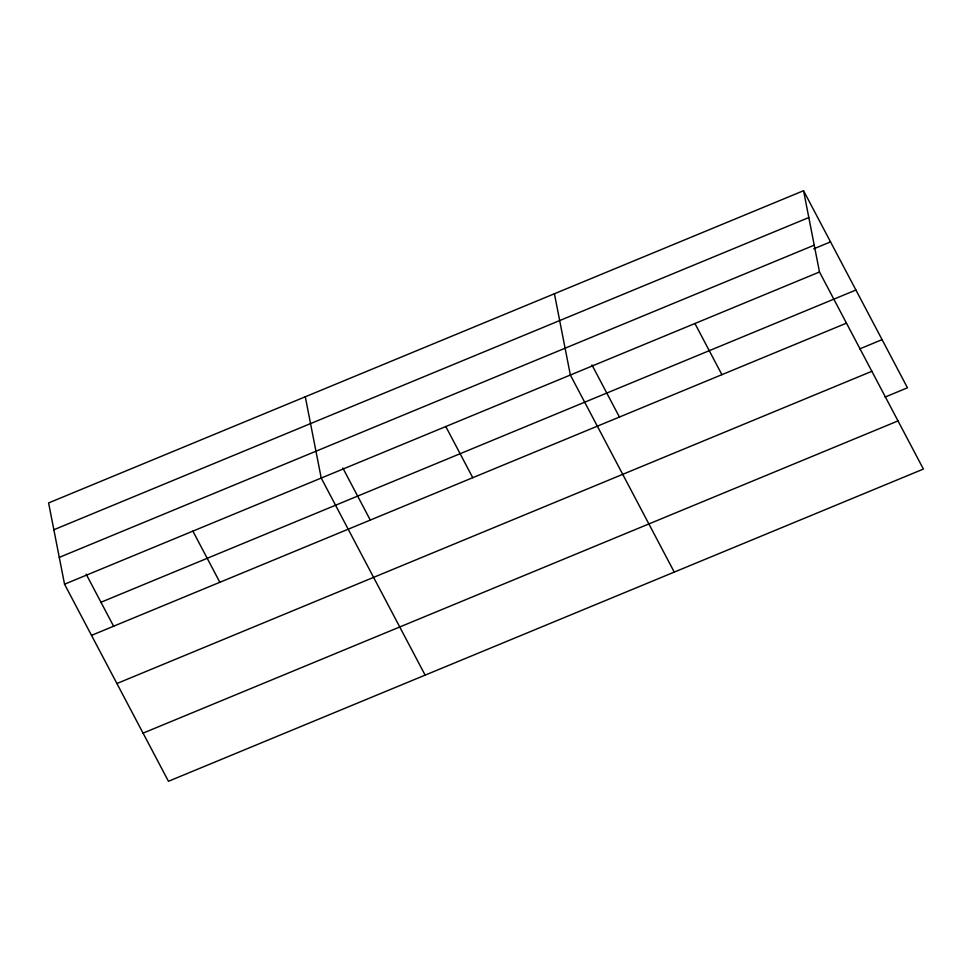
<?xml version="1.0" encoding="UTF-8"?>
<svg xmlns="http://www.w3.org/2000/svg" width="972" height="972" viewBox="0 0 972 972"><rect width="100%" height="100%" fill="white"/><g stroke="black" fill="none" stroke-linecap="round" stroke-linejoin="round"><path stroke-width="1.46" d="M803.552 190.719L48.6 502.937L64.541 584.208L168.448 781.281L923.4 469.063L819.493 271.99L803.552 190.719L907.459 387.792L885.067 397.062M53.861 529.752L808.813 217.546M59.28 557.381L814.232 245.175M813.734 248.832L830.525 241.882M64.541 584.208L819.493 271.99M100.966 602.251L855.919 290.033M91.514 635.36L846.466 323.154M859.673 348.912L882.066 339.641M116.907 683.523L871.86 371.304M143.066 733.131L898.019 420.912M694.931 323.506L721.904 374.67M591.972 364.974L619.504 417.207M674.264 572.095L570.357 375.022L554.417 293.751M445.796 426.538L472.769 477.702M342.837 468.006L370.368 520.227M425.128 675.127L321.222 478.054L305.281 396.783M192.881 531.125L219.854 582.289M86.156 574.16L113.688 626.381"/></g></svg>
